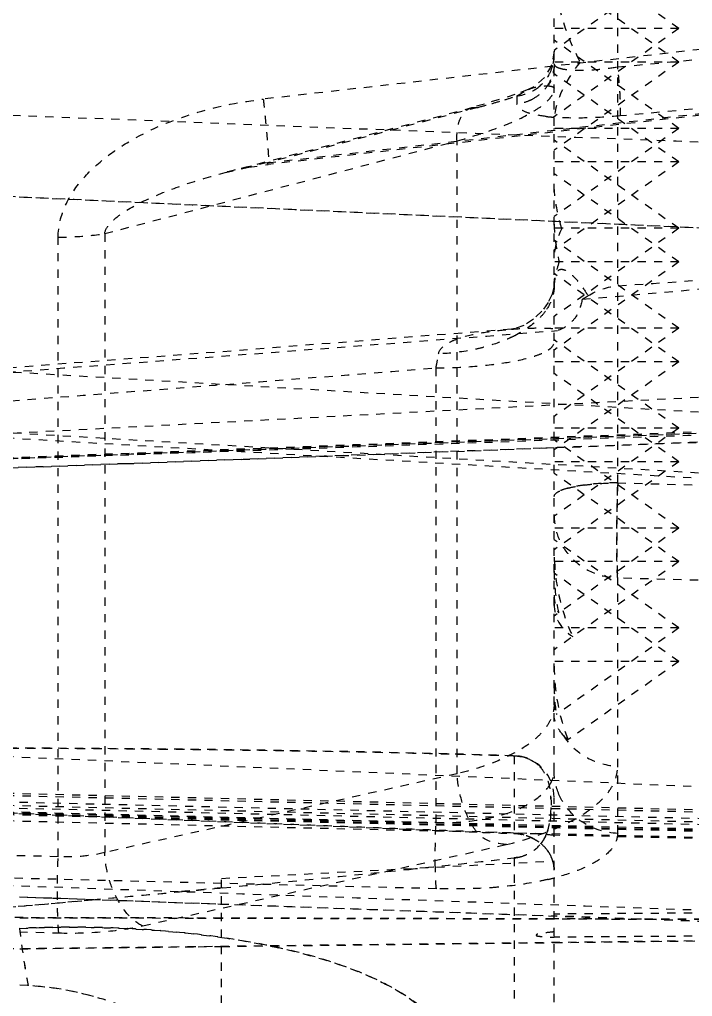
# Model space of a CAD drawing. Header units: millimetres. Extents: x 2089 to 2530, y 1631 to 2074.
# Drawn here: x 2411.89 to 2420.03, y 1802.09 to 1813.9 of the extents above; entities that cross this region are included whole.
import ezdxf

# ---------------------------------------------------------------- set-up
doc = ezdxf.new("R2010")
doc.units = ezdxf.units.MM
doc.linetypes.add('HIDDEN', pattern=[0.2, 0.1, -0.1])
doc.layers.add('DEFAULT_2', color=8, linetype='HIDDEN')

msp = doc.modelspace()

# ---------------------------------------------------------------- linework, layer by layer
at = {"layer": 'DEFAULT_2', "color": 8, "linetype": 'HIDDEN'}
for p, q in [((2418.354, 1804.815), (2418.354, 1868.146)), ((2419.122, 1808.3), (2419.121, 1855.52)), ((2419.861, 1813.793), (2418.354, 1814.859)), ((2419.861, 1814.595), (2418.354, 1813.529)), ((2419.861, 1813.387), (2418.354, 1814.453)), ((2425.891, 1814.196), (2414.838, 1812.939)), ((2419.122, 1813.329), (2425.891, 1813.964)), ((2419.861, 1813.793), (2418.354, 1813.793)), ((2419.861, 1813.793), (2418.354, 1812.727)), ((2419.861, 1812.585), (2418.354, 1813.651)), ((2418.354, 1813.522), (2418.324, 1813.352)), ((2425.891, 1813.399), (2414.899, 1812.15)), ((2419.861, 1813.387), (2418.354, 1813.387)), ((2419.861, 1813.387), (2418.354, 1812.321)), ((2418.324, 1813.352), (2418.239, 1813.202)), ((2419.861, 1812.179), (2418.354, 1813.245)), ((2418.239, 1813.202), (2418.108, 1813.089)), ((2414.89, 1812.17), (2423.212, 1813.117)), ((2418.039, 1813.055), (2417.88, 1812.995)), ((2417.904, 1812.979), (2418.039, 1813.055)), ((2418.108, 1813.089), (2418.039, 1813.055)), ((2418.039, 1813.055), (2418.039, 1813.055)), ((2423.212, 1813.117), (2419.153, 1812.736)), ((2417.88, 1812.995), (2417.512, 1812.879)), ((2417.904, 1812.979), (2417.904, 1812.879)), ((2414.377, 1812.052), (2417.36, 1812.837)), ((2417.435, 1812.84), (2414.89, 1812.17)), ((2417.512, 1812.879), (2417.36, 1812.837)), ((2417.36, 1812.837), (2417.435, 1812.84)), ((2419.861, 1812.585), (2418.354, 1812.585)), ((2419.861, 1812.585), (2418.354, 1811.519)), ((2418.354, 1812.573), (2418.354, 1812.583)), ((2412.921, 1811.313), (2417.181, 1812.434)), ((2417.181, 1804.781), (2417.181, 1812.434)), ((2419.861, 1811.377), (2418.354, 1812.443)), ((2414.899, 1812.15), (2414.89, 1812.17)), ((2414.899, 1812.15), (2414.899, 1812.15)), ((2419.861, 1812.179), (2418.354, 1812.179)), ((2419.861, 1812.179), (2418.354, 1811.113)), ((2419.861, 1810.971), (2418.354, 1812.037)), ((2419.861, 1811.377), (2418.354, 1811.377)), ((2419.861, 1811.377), (2418.354, 1810.311)), ((2412.359, 1803.778), (2412.359, 1811.27)), ((2412.921, 1811.313), (2412.921, 1803.829)), ((2419.861, 1810.169), (2418.354, 1811.235)), ((2419.861, 1810.971), (2418.354, 1810.971)), ((2419.861, 1810.971), (2418.354, 1809.905)), ((2419.861, 1809.763), (2418.354, 1810.829)), ((2418.354, 1810.676), (2418.351, 1810.659)), ((2418.282, 1810.482), (2418.206, 1810.375)), ((2425.891, 1808.816), (2404.55, 1810.058)), ((2417.888, 1810.166), (2417.839, 1810.157)), ((2419.861, 1810.169), (2418.354, 1810.169)), ((2419.861, 1810.169), (2418.354, 1809.103)), ((2419.861, 1808.961), (2418.354, 1810.027)), ((2419.861, 1809.763), (2418.354, 1809.763)), ((2419.861, 1809.763), (2418.354, 1808.697)), ((2425.891, 1809.635), (2404.76, 1808.528)), ((2416.925, 1809.688), (2416.925, 1804.194)), ((2419.861, 1808.555), (2418.354, 1809.621)), ((2404.538, 1809.263), (2425.891, 1808.02)), ((2425.891, 1808.081), (2404.55, 1809.323)), ((2425.408, 1809.113), (2410.505, 1808.554)), ((2425.406, 1809.061), (2403.781, 1808.306)), ((2419.861, 1808.961), (2418.354, 1808.961)), ((2419.861, 1808.961), (2418.354, 1807.895)), ((2423.886, 1808.933), (2418.354, 1808.724)), ((2419.861, 1807.753), (2418.354, 1808.819)), ((2418.2, 1808.718), (2415.574, 1808.62)), ((2418.354, 1808.724), (2418.2, 1808.718)), ((2419.861, 1808.555), (2418.354, 1808.555)), ((2419.861, 1808.555), (2418.354, 1807.489)), ((2419.861, 1807.347), (2418.354, 1808.413)), ((2419.122, 1808.3), (2425.891, 1808.11)), ((2419.861, 1807.753), (2418.354, 1807.753)), ((2419.861, 1807.753), (2418.354, 1806.687)), ((2419.861, 1806.545), (2418.354, 1807.611)), ((2419.861, 1807.347), (2418.354, 1807.347)), ((2419.861, 1807.347), (2418.354, 1806.281)), ((2419.861, 1806.139), (2418.354, 1807.205)), ((2425.891, 1806.958), (2419.122, 1807.148)), ((2419.122, 1804.06), (2419.122, 1807.148)), ((2419.861, 1806.545), (2418.354, 1806.545)), ((2419.861, 1806.545), (2418.38, 1805.497)), ((2419.861, 1806.139), (2418.354, 1806.139)), ((2419.861, 1806.139), (2418.521, 1805.191)), ((2428.404, 1804.26), (2403.781, 1805.335)), ((2417.869, 1804.999), (2417.869, 1804.058)), ((2417.181, 1804.781), (2412.921, 1803.829)), ((2431.821, 1804.037), (2406.271, 1804.646)), ((2431.821, 1804.064), (2406.287, 1804.673)), ((2404.517, 1804.504), (2416.925, 1804.194)), ((2406.294, 1804.572), (2431.821, 1803.964)), ((2431.821, 1803.917), (2406.294, 1804.526)), ((2431.821, 1803.832), (2403.781, 1804.5)), ((2431.821, 1803.805), (2403.781, 1804.473)), ((2431.821, 1803.731), (2403.781, 1804.4)), ((2406.289, 1804.499), (2431.821, 1803.89)), ((2431.821, 1803.816), (2406.294, 1804.425)), ((2418.354, 1795.419), (2418.354, 1804.491)), ((2431.821, 1803.731), (2418.354, 1804.038)), ((2412.359, 1803.778), (2404.76, 1803.968)), ((2413.377, 1802.942), (2417.777, 1803.926)), ((2416.931, 1803.391), (2404.284, 1803.704)), ((2414.334, 1803.516), (2418.354, 1803.727)), ((2417.869, 1803.764), (2417.869, 1794.916)), ((2406.294, 1803.493), (2411.983, 1803.29)), ((2414.334, 1796.4), (2414.334, 1803.516)), ((2413.762, 1803.348), (2413.826, 1803.354)), ((2411.983, 1803.29), (2412.766, 1803.262)), ((2412.766, 1803.262), (2414.322, 1803.206)), ((2414.322, 1803.206), (2418.354, 1803.062)), ((2431.821, 1803.171), (2418.354, 1803.085)), ((2406.291, 1803.006), (2412.366, 1802.857)), ((2406.294, 1803.054), (2414.049, 1803.036)), ((2414.334, 1803.036), (2410.27, 1803.045)), ((2414.049, 1803.036), (2431.821, 1802.996)), ((2418.354, 1803.026), (2414.334, 1803.036)), ((2420.19, 1802.996), (2418.354, 1803.062)), ((2419.41, 1803.024), (2418.354, 1803.026)), ((2423.348, 1803.015), (2419.41, 1803.024)), ((2431.821, 1802.897), (2406.294, 1802.599)), ((2431.821, 1802.897), (2418.354, 1802.805)), ((2414.334, 1802.693), (2418.354, 1802.74)), ((2418.354, 1802.74), (2423.881, 1802.805)), ((2406.294, 1802.599), (2414.05, 1802.69)), ((2414.05, 1802.69), (2414.334, 1802.693))]:
    msp.add_line(p, q, dxfattribs=at)
for points in [[(2414.376, 1812.052), (2414.665, 1812.115), (2414.899, 1812.15)], [(2418.351, 1810.659), (2418.33, 1810.582), (2418.282, 1810.482)], [(2418.206, 1810.375), (2418.104, 1810.277), (2417.987, 1810.203), (2417.888, 1810.166)], [(2417.839, 1810.157), (2414.249, 1809.877), (2409.481, 1809.516)]]:
    msp.add_lwpolyline(points, dxfattribs=at)
for centre, radius, start, end in [((2417.835, 1813.481), 0.519, 332.2577, 347.7674), ((2415.531, 1820.168), 7.571, 285.8611, 287.0957), ((2415.91, 1818.944), 6.29, 287.0661, 288.4767), ((2415.253, 1821.137), 8.579, 284.7361, 285.8775), ((2418.54, 1815.123), 2.41, 263.288, 265.2931), ((2847.073, 11298.696), 9496.914, 267.3292515, 267.4581375), ((2416.552, 1803.776), 8.557, 101.1987, 104.7264), ((2329.212, 2843.712), 1037.061, 274.949788, 275.349099), ((2333.813, 3045.894), 1238.155, 273.951168, 274.264843), ((2417.501, 1812.573), 2.375, 300.1039, 302.0743), ((2256.561, 3906.056), 2102.154, 274.042611, 274.415209), ((2270.641, 3673.713), 1869.756, 274.225211, 274.487235), ((2068.869, 11121.521), 9319.352, 272.059497, 272.1925672), ((2417.851, 1804.498), 0.502, 0, 71.2799), ((2417.867, 1804.544), 0.454, 68.2447, 71.3245), ((2417.903, 1804.894), 0.468, 323.7659, 327.8146), ((2417.004, 1804.399), 1.313, 354.5286, 5.0386), ((2417.832, 1803.469), 0.592, 68.464, 71.8193), ((2417.743, 1804.267), 0.561, 335.2446, 341.0143), ((2417.836, 1803.477), 0.583, 65.0173, 68.4721), ((2417.844, 1804.213), 0.446, 321.2181, 322.3681), ((2400.885, 1953.853), 151.047, 275.97118, 276.45585), ((2400.906, 1953.672), 150.865, 275.97162, 276.4558), ((2417.826, 1804.236), 0.474, 280.325, 282.2531), ((2417.949, 1803.61), 0.405, 16.187, 25.0123), ((2393.495, 2025.675), 223.249, 275.35928, 275.94074), ((2395.339, 2007.032), 204.515, 275.33286, 275.96677), ((2417.521, 1806.742), 3.326, 283.1418, 284.6634), ((2380.17, 2167.924), 366.12, 275.10813, 275.26429), ((2380.154, 2168.141), 366.338, 275.10777, 275.27329), ((2364.341, 2347.764), 546.656, 274.40156, 275.08252), ((2375.118, 2224.562), 422.984, 274.91396, 275.10666), ((2422.549, 1804.146), 10.729, 186.6058, 190.3505), ((2422.516, 1804.141), 10.695, 186.5956, 190.3522), ((2308.753, -40.393), 1845.502, 86.79304, 86.970315), ((2411.781, 1798.466), 3.759, 74.5071, 86.7351)]:
    msp.add_arc(centre, radius, start, end, dxfattribs=at)
for centre, major_axis, ratio, start_param, end_param in [((2419.158, 1813.774), (-0.583, 1.242), 0.445633, 0.800509, 1.674388), ((2419.158, 1813.136), (0.705, 0.737), 0.52395, 1.725936, 2.640801), ((2419.158, 1810.706), (-0.583, 1.242), 0.445633, 0.759523, 1.154028), ((2419.158, 1811.478), (0.705, 0.737), 0.52395, -4.12463, -3.642384), ((2419.158, 1811.143), (0.705, 0.737), 0.52395, 2.246296, 2.640801), ((2419.158, 1807.249), (0.768, -0.331), 0.721445, -2.839693, -2.754414), ((2419.158, 1807.137), (-0.272, 1.376), 0.549779, 1.31034, 1.990734), ((2419.158, 1806.905), (-0.272, 1.376), 0.549779, 1.22506, 1.592666), ((2419.158, 1807.092), (0.768, 0.331), 0.721445, 2.839693, 3.207298), ((2419.158, 1806.984), (0.768, 0.331), 0.721445, 2.839694, 3.605367), ((2419.158, 1805.755), (-0.272, 1.376), 0.549779, 1.225061, 1.881744), ((2419.158, 1805.522), (-0.272, 1.376), 0.549779, 1.22506, 1.480294), ((2419.158, 1805.803), (0.768, 0.331), 0.721445, 2.839693, 3.094927)]:
    msp.add_ellipse(centre, major_axis=major_axis, ratio=ratio, start_param=start_param, end_param=end_param, dxfattribs=at)
for points, knots in [([(2418.354, 1813.368), (2418.354, 1813.35), (2418.348, 1813.272), (2418.324, 1813.196), (2418.297, 1813.144)], [0, 0, 0, 0, 0.237299, 1, 1, 1, 1]), ([(2418.343, 1813.371), (2418.345, 1813.379), (2418.351, 1813.411), (2418.354, 1813.444), (2418.354, 1813.468)], [0, 0, 0, 0, 0.256885, 1, 1, 1, 1]), ([(2418.354, 1813.368), (2418.354, 1813.363), (2418.361, 1813.336), (2418.39, 1813.324), (2418.411, 1813.316)], [0, 0, 0, 0, 0.19024, 1, 1, 1, 1]), ([(2418.354, 1813.354), (2418.354, 1813.331), (2418.347, 1813.241), (2418.314, 1813.155), (2418.279, 1813.099)], [0, 0, 0, 0, 0.260969, 1, 1, 1, 1]), ([(2418.411, 1813.316), (2418.448, 1813.304), (2418.543, 1813.29), (2418.706, 1813.287), (2418.905, 1813.299), (2419.048, 1813.317), (2419.122, 1813.329)], [0, 0, 0, 0, 0.164338, 0.39756, 0.683704, 1, 1, 1, 1]), ([(2419.153, 1812.736), (2419.158, 1812.76), (2419.157, 1812.834), (2419.154, 1812.969), (2419.141, 1813.142), (2419.129, 1813.267), (2419.122, 1813.329)], [0, 0, 0, 0, 0.123446, 0.366232, 0.684221, 1, 1, 1, 1]), ([(2418.297, 1813.144), (2418.274, 1813.099), (2418.214, 1813.016), (2418.13, 1812.958), (2418.085, 1812.935)], [0, 0, 0, 0, 0.496536, 1, 1, 1, 1]), ([(2417.181, 1812.434), (2417.346, 1812.481), (2417.64, 1812.573), (2417.973, 1812.712), (2418.172, 1812.831), (2418.289, 1812.923), (2418.354, 1813.014), (2418.354, 1813.071)], [0, 0, 0, 0, 0.374835, 0.67, 0.784171, 0.875739, 1, 1, 1, 1]), ([(2417.904, 1812.979), (2417.923, 1812.981), (2418.005, 1812.995), (2418.084, 1813.029), (2418.136, 1813.064)], [0, 0, 0, 0, 0.239099, 1, 1, 1, 1]), ([(2418.039, 1813.055), (2418.083, 1813.073), (2418.162, 1813.095), (2418.244, 1813.099), (2418.279, 1813.099)], [0, 0, 0, 0, 0.578289, 1, 1, 1, 1]), ([(2418.279, 1813.099), (2418.29, 1813.099), (2418.309, 1813.097), (2418.334, 1813.092), (2418.354, 1813.08), (2418.354, 1813.071)], [0, 0, 0, 0, 0.383549, 0.674224, 1, 1, 1, 1]), ([(2412.359, 1811.27), (2412.359, 1811.401), (2412.426, 1811.667), (2412.656, 1811.997), (2412.956, 1812.266), (2413.411, 1812.554), (2414.041, 1812.804), (2414.571, 1812.909), (2414.838, 1812.939)], [0, 0, 0, 0, 0.122768, 0.246938, 0.371973, 0.497446, 0.748582, 1, 1, 1, 1]), ([(2414.838, 1812.939), (2414.843, 1812.889), (2414.854, 1812.788), (2414.868, 1812.641), (2414.881, 1812.504), (2414.891, 1812.383), (2414.898, 1812.286), (2414.902, 1812.221), (2414.903, 1812.184), (2414.902, 1812.165), (2414.901, 1812.156), (2414.9, 1812.15), (2414.899, 1812.15)], [0, 0, 0, 0, 0.1934, 0.382879, 0.559263, 0.713948, 0.838748, 0.928231, 0.959445, 0.981594, 0.994792, 1, 1, 1, 1]), ([(2418.085, 1812.935), (2418.071, 1812.927), (2418.013, 1812.901), (2417.95, 1812.884), (2417.904, 1812.879)], [0, 0, 0, 0, 0.258333, 1, 1, 1, 1]), ([(2417.18, 1812.434), (2417.177, 1812.48), (2417.18, 1812.57), (2417.209, 1812.694), (2417.268, 1812.792), (2417.329, 1812.828), (2417.359, 1812.836)], [0, 0, 0, 0, 0.292869, 0.56911, 0.802011, 1, 1, 1, 1]), ([(2418.258, 1812.73), (2418.207, 1812.736), (2418.116, 1812.751), (2417.996, 1812.781), (2417.903, 1812.836), (2417.904, 1812.879)], [0, 0, 0, 0, 0.382898, 0.676661, 1, 1, 1, 1]), ([(2419.153, 1812.736), (2419.009, 1812.723), (2418.739, 1812.706), (2418.467, 1812.711), (2418.342, 1812.721)], [0, 0, 0, 0, 0.535034, 1, 1, 1, 1]), ([(2412.921, 1811.313), (2412.927, 1811.358), (2412.989, 1811.451), (2413.181, 1811.604), (2413.501, 1811.765), (2413.924, 1811.924), (2414.224, 1812.012), (2414.376, 1812.052)], [0, 0, 0, 0, 0.081568, 0.188297, 0.441335, 0.717018, 1, 1, 1, 1]), ([(2418.445, 1811.377), (2418.431, 1811.425), (2418.381, 1811.61), (2418.354, 1811.802), (2418.354, 1811.944)], [0, 0, 0, 0, 0.261477, 1, 1, 1, 1]), ([(2412.359, 1811.27), (2412.412, 1811.27), (2412.6, 1811.276), (2412.788, 1811.292), (2412.921, 1811.313)], [0, 0, 0, 0, 0.282693, 1, 1, 1, 1]), ([(2418.354, 1810.676), (2418.354, 1810.704), (2418.356, 1810.754), (2418.369, 1810.819), (2418.392, 1810.863), (2418.434, 1810.888), (2418.493, 1810.873), (2418.551, 1810.832), (2418.608, 1810.776), (2418.683, 1810.687), (2418.733, 1810.613), (2418.763, 1810.561)], [0, 0, 0, 0, 0.11806, 0.211809, 0.276173, 0.32241, 0.408474, 0.510156, 0.624255, 0.746018, 1, 1, 1, 1]), ([(2418.354, 1810.676), (2418.354, 1810.626), (2418.334, 1810.518), (2418.282, 1810.422), (2418.249, 1810.376)], [0, 0, 0, 0, 0.468886, 1, 1, 1, 1]), ([(2418.693, 1810.518), (2418.681, 1810.445), (2418.643, 1810.329), (2418.529, 1810.201), (2418.443, 1810.156), (2418.393, 1810.141)], [0, 0, 0, 0, 0.442507, 0.691342, 1, 1, 1, 1]), ([(2418.249, 1810.376), (2418.228, 1810.347), (2418.124, 1810.226), (2417.988, 1810.135), (2417.877, 1810.078)], [0, 0, 0, 0, 0.222068, 1, 1, 1, 1]), ([(2417.839, 1810.157), (2417.901, 1810.162), (2418.021, 1810.17), (2418.167, 1810.173), (2418.262, 1810.171), (2418.309, 1810.168), (2418.338, 1810.165), (2418.362, 1810.16), (2418.38, 1810.157), (2418.395, 1810.146), (2418.393, 1810.141)], [0, 0, 0, 0, 0.331375, 0.642439, 0.778698, 0.83842, 0.890961, 0.934533, 0.96746, 1, 1, 1, 1]), ([(2416.957, 1809.859), (2416.965, 1809.91), (2417.04, 1809.977), (2417.153, 1810.031), (2417.316, 1810.086), (2417.546, 1810.128), (2417.738, 1810.149), (2417.837, 1810.157)], [0, 0, 0, 0, 0.160037, 0.271273, 0.399509, 0.69091, 1, 1, 1, 1]), ([(2417.877, 1810.078), (2417.848, 1810.064), (2417.726, 1810.007), (2417.599, 1809.964), (2417.5, 1809.938)], [0, 0, 0, 0, 0.240649, 1, 1, 1, 1]), ([(2417.5, 1809.938), (2417.455, 1809.926), (2417.277, 1809.885), (2417.094, 1809.865), (2416.957, 1809.859)], [0, 0, 0, 0, 0.252501, 1, 1, 1, 1]), ([(2418.28, 1809.904), (2418.291, 1809.911), (2418.324, 1809.935), (2418.354, 1809.973), (2418.354, 1810.001)], [0, 0, 0, 0, 0.331056, 1, 1, 1, 1]), ([(2416.925, 1809.688), (2417.064, 1809.689), (2417.339, 1809.7), (2417.723, 1809.741), (2418.008, 1809.795), (2418.185, 1809.854), (2418.253, 1809.886), (2418.28, 1809.904)], [0, 0, 0, 0, 0.302378, 0.595691, 0.83797, 0.929857, 1, 1, 1, 1]), ([(2416.925, 1809.688), (2416.928, 1809.703), (2416.94, 1809.759), (2416.95, 1809.817), (2416.957, 1809.859)], [0, 0, 0, 0, 0.262523, 1, 1, 1, 1]), ([(2418.354, 1808.133), (2418.354, 1808.157), (2418.4, 1808.193), (2418.469, 1808.221), (2418.563, 1808.247), (2418.68, 1808.268), (2418.87, 1808.292), (2419.02, 1808.299), (2419.122, 1808.3)], [0, 0, 0, 0, 0.088908, 0.17463, 0.29312, 0.443472, 0.618183, 1, 1, 1, 1]), ([(2419.122, 1808.3), (2419.02, 1808.299), (2418.87, 1808.292), (2418.68, 1808.268), (2418.563, 1808.247), (2418.469, 1808.221), (2418.4, 1808.193), (2418.354, 1808.157), (2418.354, 1808.133)], [0, 0, 0, 0, 0.381818, 0.556529, 0.706882, 0.825371, 0.911093, 1, 1, 1, 1]), ([(2419.122, 1807.148), (2419.117, 1807.207), (2419.113, 1807.36), (2419.109, 1807.744), (2419.115, 1808.068), (2419.122, 1808.3)], [0, 0, 0, 0, 0.156567, 0.396689, 1, 1, 1, 1]), ([(2419.122, 1808.3), (2419.115, 1808.068), (2419.109, 1807.744), (2419.113, 1807.36), (2419.117, 1807.207), (2419.122, 1807.148)], [0, 0, 0, 0, 0.60331, 0.843432, 1, 1, 1, 1]), ([(2418.354, 1807.902), (2418.354, 1807.817), (2418.387, 1807.633), (2418.545, 1807.382), (2418.805, 1807.2), (2419.017, 1807.152), (2419.122, 1807.148)], [0, 0, 0, 0, 0.215701, 0.463579, 0.732325, 1, 1, 1, 1]), ([(2418.354, 1805.629), (2418.354, 1805.585), (2418.34, 1805.495), (2418.278, 1805.366), (2418.179, 1805.245), (2417.985, 1805.084), (2417.65, 1804.914), (2417.349, 1804.822), (2417.181, 1804.781)], [0, 0, 0, 0, 0.085254, 0.175044, 0.274953, 0.38863, 0.662886, 1, 1, 1, 1]), ([(2418.465, 1805.245), (2418.425, 1805.29), (2418.381, 1805.362), (2418.358, 1805.441), (2418.354, 1805.461)], [0, 0, 0, 0, 0.743788, 1, 1, 1, 1]), ([(2418.465, 1805.244), (2418.536, 1805.132), (2418.736, 1804.948), (2418.996, 1804.879), (2419.122, 1804.874)], [0, 0, 0, 0, 0.510726, 1, 1, 1, 1]), ([(2404.785, 1805.084), (2406.971, 1805.096), (2410.247, 1805.105), (2414.605, 1805.075), (2416.777, 1805.033), (2417.859, 1804.999)], [0, 0, 0, 0, 0.501602, 0.751558, 1, 1, 1, 1]), ([(2417.859, 1804.999), (2416.451, 1805.043), (2413.625, 1805.089), (2410.799, 1805.097), (2409.382, 1805.097)], [0, 0, 0, 0, 0.498422, 1, 1, 1, 1]), ([(2417.859, 1804.999), (2417.874, 1804.999), (2417.926, 1804.996), (2417.977, 1804.985), (2418.012, 1804.974)], [0, 0, 0, 0, 0.282334, 1, 1, 1, 1]), ([(2418.012, 1804.974), (2418.002, 1804.977), (2417.952, 1804.992), (2417.9, 1804.998), (2417.859, 1804.999)], [0, 0, 0, 0, 0.217079, 1, 1, 1, 1]), ([(2418.012, 1804.974), (2418.07, 1804.954), (2418.165, 1804.898), (2418.25, 1804.778), (2418.292, 1804.661), (2418.318, 1804.508), (2418.321, 1804.314), (2418.299, 1804.159), (2418.273, 1804.085)], [0, 0, 0, 0, 0.179761, 0.3116, 0.429394, 0.543203, 0.76908, 1, 1, 1, 1]), ([(2417.777, 1803.926), (2417.971, 1803.971), (2418.314, 1804.083), (2418.699, 1804.273), (2418.922, 1804.452), (2419.036, 1804.586), (2419.105, 1804.728), (2419.121, 1804.826), (2419.122, 1804.874)], [0, 0, 0, 0, 0.341536, 0.618221, 0.731896, 0.830618, 0.918087, 1, 1, 1, 1]), ([(2418.164, 1804.884), (2418.156, 1804.892), (2418.117, 1804.925), (2418.072, 1804.95), (2418.035, 1804.965)], [0, 0, 0, 0, 0.218093, 1, 1, 1, 1]), ([(2417.778, 1803.926), (2417.681, 1803.932), (2417.482, 1803.968), (2417.318, 1804.219), (2417.219, 1804.485), (2417.186, 1804.682), (2417.181, 1804.781)], [0, 0, 0, 0, 0.252757, 0.48549, 0.739856, 1, 1, 1, 1]), ([(2418.3, 1804.645), (2418.308, 1804.658), (2418.337, 1804.711), (2418.354, 1804.771), (2418.354, 1804.815)], [0, 0, 0, 0, 0.270194, 1, 1, 1, 1]), ([(2417.864, 1804.061), (2416.774, 1804.105), (2414.594, 1804.19), (2410.235, 1804.365), (2406.965, 1804.496), (2404.785, 1804.583)], [0, 0, 0, 0, 0.25, 0.5, 1, 1, 1, 1]), ([(2417.751, 1804.293), (2417.864, 1804.328), (2418.06, 1804.408), (2418.227, 1804.544), (2418.281, 1804.617)], [0, 0, 0, 0, 0.564741, 1, 1, 1, 1]), ([(2419.122, 1804.06), (2418.972, 1804.066), (2418.674, 1804.159), (2418.469, 1804.398), (2418.412, 1804.532)], [0, 0, 0, 0, 0.507877, 1, 1, 1, 1]), ([(2416.925, 1804.194), (2417.071, 1804.188), (2417.35, 1804.199), (2417.625, 1804.254), (2417.751, 1804.293)], [0, 0, 0, 0, 0.524, 1, 1, 1, 1]), ([(2418.273, 1804.084), (2418.278, 1804.1), (2418.297, 1804.162), (2418.307, 1804.226), (2418.312, 1804.274)], [0, 0, 0, 0, 0.255878, 1, 1, 1, 1]), ([(2416.918, 1803.646), (2416.917, 1803.69), (2416.916, 1803.872), (2416.92, 1804.055), (2416.925, 1804.194)], [0, 0, 0, 0, 0.239386, 1, 1, 1, 1]), ([(2417.481, 1804.073), (2417.545, 1804.071), (2417.673, 1804.064), (2417.801, 1804.064), (2417.865, 1804.061)], [0, 0, 0, 0, 0.499982, 1, 1, 1, 1]), ([(2418.354, 1803.615), (2418.354, 1803.672), (2418.327, 1803.788), (2418.216, 1803.933), (2418.054, 1804.029), (2417.928, 1804.058), (2417.864, 1804.061)], [0, 0, 0, 0, 0.233289, 0.476997, 0.734159, 1, 1, 1, 1]), ([(2417.864, 1804.061), (2417.905, 1804.061), (2418.007, 1804.061), (2418.171, 1804.06), (2418.293, 1804.047), (2418.354, 1804.038)], [0, 0, 0, 0, 0.25004, 0.625229, 1, 1, 1, 1]), ([(2418.252, 1804.032), (2418.248, 1804.024), (2418.231, 1803.989), (2418.21, 1803.957), (2418.192, 1803.934)], [0, 0, 0, 0, 0.238101, 1, 1, 1, 1]), ([(2418.197, 1803.941), (2418.203, 1803.948), (2418.224, 1803.977), (2418.241, 1804.008), (2418.252, 1804.032)], [0, 0, 0, 0, 0.262817, 1, 1, 1, 1]), ([(2419.122, 1804.06), (2419.121, 1804.005), (2419.074, 1803.881), (2418.908, 1803.736), (2418.664, 1803.614), (2418.47, 1803.552), (2418.362, 1803.524)], [0, 0, 0, 0, 0.168902, 0.382033, 0.659168, 1, 1, 1, 1]), ([(2417.927, 1803.773), (2417.961, 1803.78), (2418.06, 1803.814), (2418.148, 1803.879), (2418.192, 1803.934)], [0, 0, 0, 0, 0.33219, 1, 1, 1, 1]), ([(2412.921, 1803.829), (2412.834, 1803.806), (2412.647, 1803.776), (2412.458, 1803.773), (2412.359, 1803.778)], [0, 0, 0, 0, 0.475582, 1, 1, 1, 1]), ([(2413.377, 1802.942), (2413.314, 1802.972), (2413.19, 1803.074), (2413.049, 1803.288), (2412.953, 1803.549), (2412.925, 1803.738), (2412.921, 1803.829)], [0, 0, 0, 0, 0.199876, 0.453477, 0.73397, 1, 1, 1, 1]), ([(2412.366, 1802.856), (2412.36, 1802.902), (2412.354, 1803.024), (2412.347, 1803.332), (2412.352, 1803.593), (2412.359, 1803.778)], [0, 0, 0, 0, 0.150369, 0.397224, 1, 1, 1, 1]), ([(2416.931, 1803.391), (2416.926, 1803.424), (2416.921, 1803.509), (2416.919, 1803.594), (2416.918, 1803.646)], [0, 0, 0, 0, 0.390527, 1, 1, 1, 1]), ([(2418.277, 1803.503), (2418.23, 1803.492), (2418.031, 1803.45), (2417.828, 1803.423), (2417.673, 1803.409)], [0, 0, 0, 0, 0.23475, 1, 1, 1, 1]), ([(2417.673, 1803.409), (2417.613, 1803.404), (2417.366, 1803.388), (2417.118, 1803.386), (2416.931, 1803.391)], [0, 0, 0, 0, 0.243683, 1, 1, 1, 1]), ([(2411.892, 1802.912), (2412.311, 1802.93), (2413.129, 1802.931), (2413.943, 1802.858), (2414.335, 1802.802)], [0, 0, 0, 0, 0.514807, 1, 1, 1, 1]), ([(2417.075, 1801.501), (2417.04, 1801.618), (2416.887, 1801.858), (2416.518, 1802.143), (2416.006, 1802.396), (2415.362, 1802.607), (2414.604, 1802.771), (2413.753, 1802.881), (2412.838, 1802.933), (2412.21, 1802.926), (2411.892, 1802.912)], [0, 0, 0, 0, 0.065173, 0.146788, 0.248269, 0.369659, 0.509207, 0.663693, 0.829027, 1, 1, 1, 1]), ([(2412.366, 1802.857), (2412.544, 1802.852), (2412.884, 1802.861), (2413.22, 1802.907), (2413.377, 1802.942)], [0, 0, 0, 0, 0.5257, 1, 1, 1, 1]), ([(2418.354, 1802.87), (2418.316, 1802.866), (2418.269, 1802.86), (2418.213, 1802.853), (2418.19, 1802.848), (2418.171, 1802.845), (2418.157, 1802.843), (2418.145, 1802.839), (2418.13, 1802.825), (2418.163, 1802.816), (2418.185, 1802.816), (2418.213, 1802.811), (2418.241, 1802.809), (2418.269, 1802.808), (2418.306, 1802.804), (2418.335, 1802.806), (2418.354, 1802.805)], [0, 0, 0, 0, 0.256088, 0.319948, 0.383741, 0.415008, 0.44661, 0.480031, 0.503698, 0.557258, 0.619379, 0.6822, 0.745351, 0.808675, 0.872037, 1, 1, 1, 1]), ([(2418.354, 1802.87), (2418.316, 1802.866), (2418.269, 1802.86), (2418.213, 1802.853), (2418.19, 1802.848), (2418.171, 1802.845), (2418.157, 1802.844), (2418.146, 1802.84), (2418.135, 1802.829), (2418.146, 1802.82), (2418.158, 1802.818), (2418.172, 1802.817), (2418.19, 1802.814), (2418.213, 1802.811), (2418.25, 1802.809), (2418.288, 1802.806), (2418.325, 1802.805), (2418.344, 1802.806), (2418.354, 1802.805)], [0, 0, 0, 0, 0.256164, 0.320082, 0.383708, 0.415481, 0.447343, 0.478974, 0.50279, 0.525933, 0.556503, 0.588106, 0.619434, 0.682069, 0.745301, 0.872007, 0.935863, 1, 1, 1, 1]), ([(2414.335, 1802.802), (2414.687, 1802.751), (2415.327, 1802.626), (2416.064, 1802.376), (2416.527, 1802.126), (2416.847, 1801.893), (2417.027, 1801.663), (2417.075, 1801.501)], [0, 0, 0, 0, 0.339281, 0.621076, 0.738219, 0.839462, 1, 1, 1, 1]), ([(2414.336, 1801.287), (2414.001, 1801.546), (2413.448, 1801.882), (2412.635, 1802.145), (2412.209, 1802.207), (2411.995, 1802.219)], [0, 0, 0, 0, 0.49768, 0.748344, 1, 1, 1, 1])]:
    msp.add_open_spline(points, degree=3, knots=knots, dxfattribs=at)
for points in [[(2418.136, 1813.064), (2418.202, 1813.108), (2418.258, 1813.17), (2418.295, 1813.24)], [(2425.891, 1812.197), (2419.423, 1812.443), (2412.955, 1812.695), (2406.487, 1812.953)], [(2406.293, 1812.016), (2412.148, 1811.744), (2418.003, 1811.477), (2423.858, 1811.216)], [(2418.763, 1810.561), (2418.872, 1810.629), (2419.001, 1810.673), (2419.13, 1810.682)], [(2403.781, 1808.309), (2410.99, 1808.565), (2418.198, 1808.828), (2425.406, 1809.095)], [(2425.406, 1809.095), (2419.035, 1808.859), (2412.664, 1808.627), (2406.293, 1808.398)], [(2415.574, 1808.62), (2412.48, 1808.505), (2409.387, 1808.391), (2406.293, 1808.279)], [(2418.521, 1805.191), (2418.501, 1805.207), (2418.482, 1805.225), (2418.465, 1805.245)], [(2418.412, 1804.532), (2418.374, 1804.621), (2418.354, 1804.719), (2418.354, 1804.815)], [(2406.289, 1804.523), (2410.02, 1804.374), (2413.75, 1804.225), (2417.481, 1804.073)], [(2417.865, 1804.06), (2417.917, 1804.058), (2417.968, 1804.048), (2418.017, 1804.032)], [(2418.082, 1804.006), (2418.122, 1803.988), (2418.16, 1803.964), (2418.194, 1803.937)], [(2418.194, 1803.937), (2418.22, 1803.915), (2418.245, 1803.89), (2418.266, 1803.863)], [(2418.266, 1803.863), (2418.285, 1803.838), (2418.303, 1803.81), (2418.316, 1803.781)], [(2417.869, 1803.763), (2417.888, 1803.766), (2417.907, 1803.769), (2417.927, 1803.773)], [(2417.911, 1803.77), (2417.897, 1803.767), (2417.883, 1803.765), (2417.869, 1803.763)], [(2418.338, 1803.723), (2418.348, 1803.688), (2418.354, 1803.652), (2418.354, 1803.615)], [(2428.404, 1802.835), (2421.034, 1803.098), (2413.664, 1803.36), (2406.294, 1803.622)], [(2406.294, 1803.493), (2413.664, 1803.23), (2421.034, 1802.966), (2428.404, 1802.702)], [(2414.347, 1803.402), (2414.172, 1803.386), (2413.998, 1803.37), (2413.823, 1803.354)], [(2413.826, 1803.354), (2414, 1803.37), (2414.173, 1803.386), (2414.347, 1803.402)], [(2411.995, 1802.219), (2411.072, 1802.271), (2410.149, 1802.321), (2409.226, 1802.372)]]:
    msp.add_open_spline(points, degree=3, dxfattribs=at)

doc.saveas('drawing.dxf')
